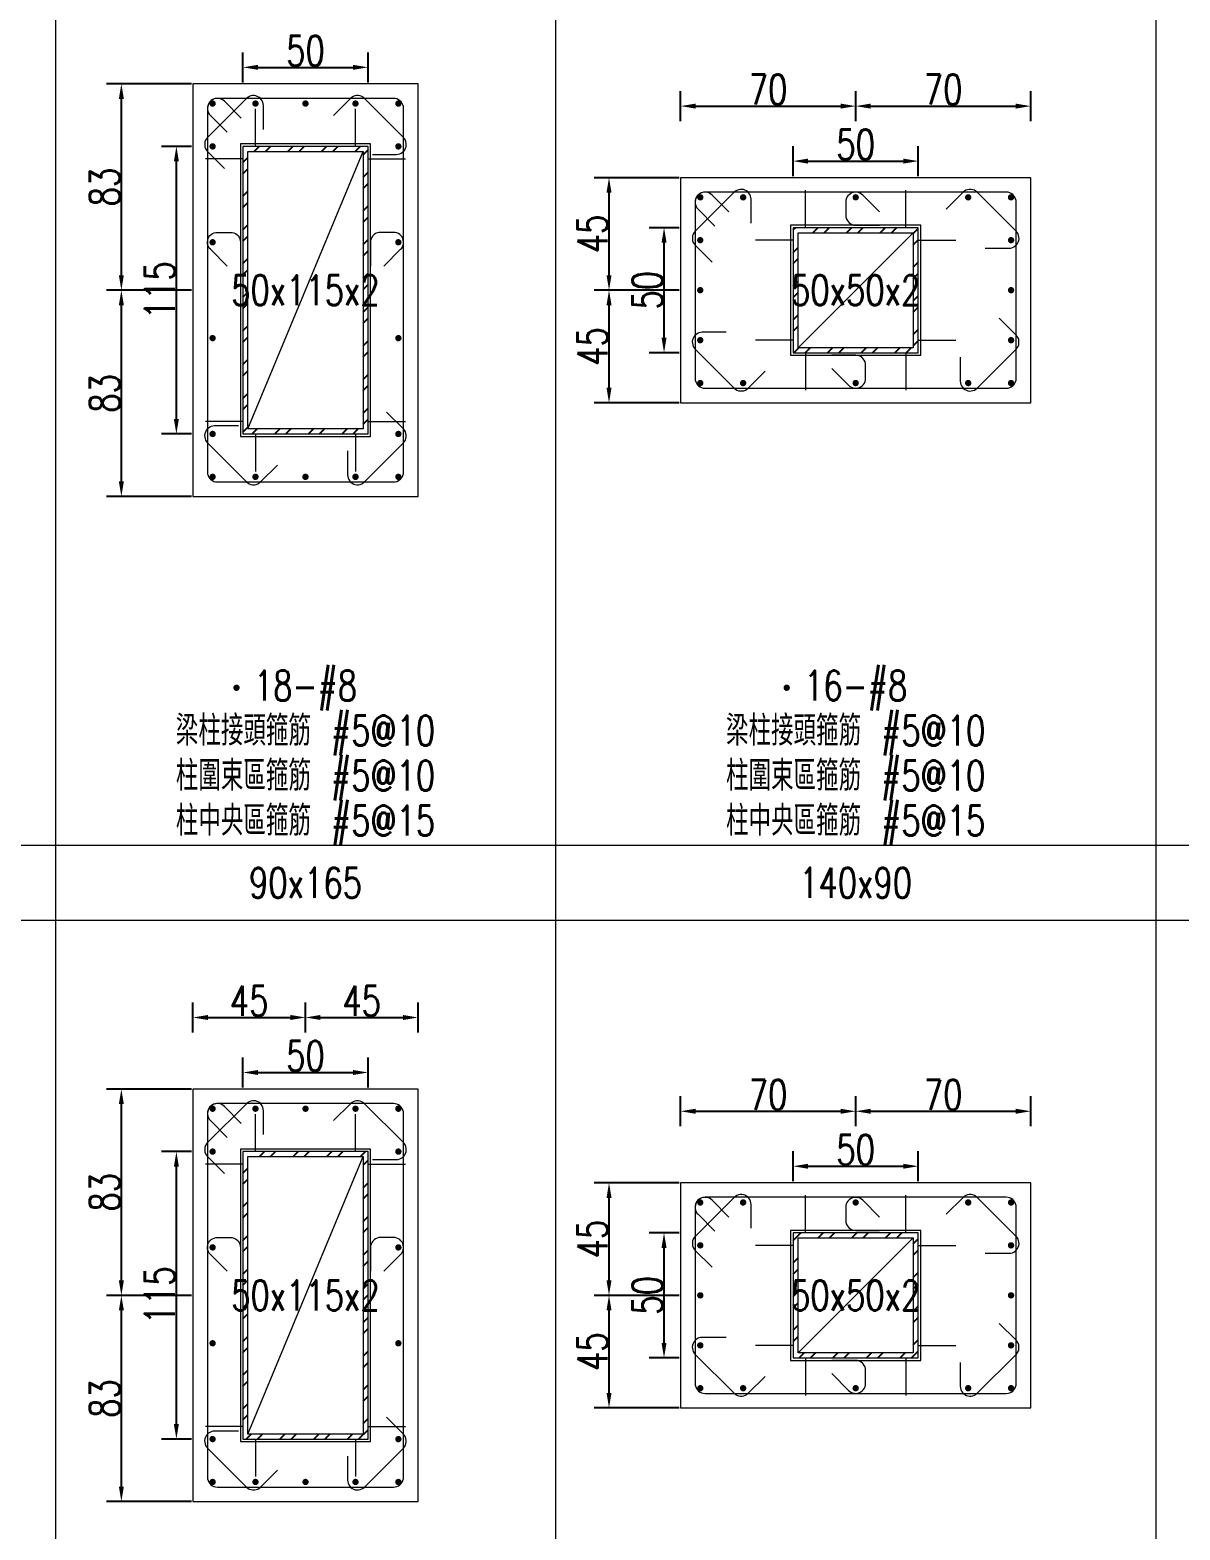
# Model space of a CAD drawing. Header units: millimetres. Extents: x 0 to 3905, y 0 to 8880.
# Drawn here: x 460 to 920, y 4982 to 5582 of the extents above; entities that cross this region are included whole.
import ezdxf
from ezdxf.enums import TextEntityAlignment as Align

# ---------------------------------------------------------------- set-up
doc = ezdxf.new("R2010")
doc.units = ezdxf.units.MM
doc.layers.get('DEFPOINTS').update_dxf_attribs({"color": 3})
for name, color, linetype in [('Hatch線', 6, 'Continuous'), ('主筋斷面', 2, 'Continuous'), ('文字-主筋根數', 7, 'Continuous'), ('文字-剪力筋 中央區', 7, 'Continuous'), ('文字-剪力筋-BC', 7, 'Continuous'), ('文字-剪力筋-圍束區', 7, 'Continuous'), ('文字-斷面尺寸', 7, 'Continuous'), ('文字-輔助字', 7, 'Continuous'), ('柱斷面線', 4, 'Continuous'), ('標註字', 4, 'Continuous'), ('箍筋線', 1, 'Continuous'), ('網格線', 7, 'Continuous'), ('鋼柱', 11, 'Continuous')]:
    doc.layers.add(name, color=color, linetype=linetype)
doc.styles.add('note', font='txt.shx', dxfattribs={"width": 0.75, "height": 12})
doc.styles.add('txt', font='txt.shx', dxfattribs={"height": 0.2, "bigfont": 'chineset.shx'})
doc.dimstyles.new('RCAD_DIM', dxfattribs={"dimtxt": 12, "dimasz": 6, "dimexe": 6, "dimexo": 0.625, "dimtad": 1, "dimdec": 0, "dimdsep": 46, "dimtxsty": 'note', "dimcen": 2.5, "dimclrd": 256, "dimclre": 256, "dimclrt": 256, "dimadec": 0, "dimazin": 0, "dimtfac": 1, "dimtmove": 0, "dimatfit": 3, "dimfxl": 0, "dimtolj": 1, "dimarcsym": 0})

# ---------------------------------------------------------------- blocks, each defined once
blk = doc.blocks.new('*D354')
at = {"layer": 'DEFPOINTS', "color": 0}
for p in [(595, 5165.125), (545, 5158.5), (595, 5158.5)]:
    blk.add_point(p, dxfattribs=at)
at = {"layer": '標註字', "lineweight": -2}
for p, q in [((545, 5159.125), (545, 5171.125)), ((595, 5159.125), (595, 5171.125)), ((551, 5165.125), (589, 5165.125))]:
    blk.add_line(p, q, dxfattribs=at)
at = {"layer": '標註字'}
for points in [[(551, 5166.125), (551, 5164.125), (545, 5165.125)], [(589, 5164.125), (589, 5166.125), (595, 5165.125)]]:
    blk.add_solid(points, dxfattribs=at)
at = {"layer": '標註字', "insert": (570, 5171.75), "char_height": 12, "attachment_point": 5, "style": 'note'}
blk.add_mtext('\\A1;50', dxfattribs=at)
blk = doc.blocks.new('*D355')
at = {"layer": 'DEFPOINTS', "color": 0}
for p in [(518.375, 5133.5), (525, 5133.5), (525, 5018.5)]:
    blk.add_point(p, dxfattribs=at)
at = {"layer": '標註字', "lineweight": -2}
for p, q in [((524.375, 5133.5), (512.375, 5133.5)), ((518.375, 5024.5), (518.375, 5127.5)), ((524.375, 5018.5), (512.375, 5018.5))]:
    blk.add_line(p, q, dxfattribs=at)
at = {"layer": '標註字'}
for points in [[(519.375, 5127.5), (517.375, 5127.5), (518.375, 5133.5)], [(517.375, 5024.5), (519.375, 5024.5), (518.375, 5018.5)]]:
    blk.add_solid(points, dxfattribs=at)
at = {"layer": '標註字', "insert": (511.75, 5076), "char_height": 12, "attachment_point": 5, "rotation": 90, "style": 'note'}
blk.add_mtext('\\A1;115', dxfattribs=at)
blk = doc.blocks.new('*D356')
at = {"layer": 'DEFPOINTS', "color": 0}
for p in [(570, 5187.125), (525, 5180.5), (570, 5180.5)]:
    blk.add_point(p, dxfattribs=at)
at = {"layer": '標註字', "lineweight": -2}
for p, q in [((525, 5181.125), (525, 5193.125)), ((570, 5181.125), (570, 5193.125)), ((531, 5187.125), (564, 5187.125))]:
    blk.add_line(p, q, dxfattribs=at)
at = {"layer": '標註字'}
for points in [[(531, 5188.125), (531, 5186.125), (525, 5187.125)], [(564, 5186.125), (564, 5188.125), (570, 5187.125)]]:
    blk.add_solid(points, dxfattribs=at)
at = {"layer": '標註字', "insert": (547.5, 5193.75), "char_height": 12, "attachment_point": 5, "style": 'note'}
blk.add_mtext('\\A1;45', dxfattribs=at)
blk = doc.blocks.new('*D357')
at = {"layer": 'DEFPOINTS', "color": 0}
for p in [(615, 5187.125), (570, 5180.5), (615, 5180.5)]:
    blk.add_point(p, dxfattribs=at)
at = {"layer": '標註字', "lineweight": -2}
for p, q in [((570, 5181.125), (570, 5193.125)), ((615, 5181.125), (615, 5193.125)), ((576, 5187.125), (609, 5187.125))]:
    blk.add_line(p, q, dxfattribs=at)
at = {"layer": '標註字'}
for points in [[(576, 5188.125), (576, 5186.125), (570, 5187.125)], [(609, 5186.125), (609, 5188.125), (615, 5187.125)]]:
    blk.add_solid(points, dxfattribs=at)
at = {"layer": '標註字', "insert": (592.5, 5193.75), "char_height": 12, "attachment_point": 5, "style": 'note'}
blk.add_mtext('\\A1;45', dxfattribs=at)
blk = doc.blocks.new('*D358')
at = {"layer": 'DEFPOINTS', "color": 0}
for p in [(496.375, 5076), (525, 5076), (525, 4993.5)]:
    blk.add_point(p, dxfattribs=at)
at = {"layer": '標註字', "lineweight": -2}
for p, q in [((524.375, 5076), (490.375, 5076)), ((496.375, 4999.5), (496.375, 5070)), ((524.375, 4993.5), (490.375, 4993.5))]:
    blk.add_line(p, q, dxfattribs=at)
at = {"layer": '標註字'}
for points in [[(497.375, 5070), (495.375, 5070), (496.375, 5076)], [(495.375, 4999.5), (497.375, 4999.5), (496.375, 4993.5)]]:
    blk.add_solid(points, dxfattribs=at)
at = {"layer": '標註字', "insert": (489.75, 5034.75), "char_height": 12, "attachment_point": 5, "rotation": 90, "style": 'note'}
blk.add_mtext('\\A1;83', dxfattribs=at)
blk = doc.blocks.new('*D359')
at = {"layer": 'DEFPOINTS', "color": 0}
for p in [(496.375, 5158.5), (525, 5158.5), (525, 5076)]:
    blk.add_point(p, dxfattribs=at)
at = {"layer": '標註字', "lineweight": -2}
for p, q in [((524.375, 5158.5), (490.375, 5158.5)), ((496.375, 5082), (496.375, 5152.5)), ((524.375, 5076), (490.375, 5076))]:
    blk.add_line(p, q, dxfattribs=at)
at = {"layer": '標註字'}
for points in [[(497.375, 5152.5), (495.375, 5152.5), (496.375, 5158.5)], [(495.375, 5082), (497.375, 5082), (496.375, 5076)]]:
    blk.add_solid(points, dxfattribs=at)
at = {"layer": '標註字', "insert": (489.75, 5117.25), "char_height": 12, "attachment_point": 5, "rotation": 90, "style": 'note'}
blk.add_mtext('\\A1;83', dxfattribs=at)
blk = doc.blocks.new('Circle_Filled')
at = {"const_width": 0.5}
blk.add_lwpolyline([(-0.25, 0, 1), (0.25, 0, 1)], format="xyb", close=True, dxfattribs=at)
blk = doc.blocks.new('*D360')
at = {"layer": 'DEFPOINTS', "color": 0}
for p in [(595, 5567.125), (545, 5560.5), (595, 5560.5)]:
    blk.add_point(p, dxfattribs=at)
at = {"layer": '標註字', "lineweight": -2}
for p, q in [((545, 5561.125), (545, 5573.125)), ((595, 5561.125), (595, 5573.125)), ((551, 5567.125), (589, 5567.125))]:
    blk.add_line(p, q, dxfattribs=at)
at = {"layer": '標註字'}
for points in [[(551, 5568.125), (551, 5566.125), (545, 5567.125)], [(589, 5566.125), (589, 5568.125), (595, 5567.125)]]:
    blk.add_solid(points, dxfattribs=at)
at = {"layer": '標註字', "insert": (570, 5573.75), "char_height": 12, "attachment_point": 5, "style": 'note'}
blk.add_mtext('\\A1;50', dxfattribs=at)
blk = doc.blocks.new('*D361')
at = {"layer": 'DEFPOINTS', "color": 0}
for p in [(518.375, 5535.5), (525, 5535.5), (525, 5420.5)]:
    blk.add_point(p, dxfattribs=at)
at = {"layer": '標註字', "lineweight": -2}
for p, q in [((524.375, 5535.5), (512.375, 5535.5)), ((518.375, 5426.5), (518.375, 5529.5)), ((524.375, 5420.5), (512.375, 5420.5))]:
    blk.add_line(p, q, dxfattribs=at)
at = {"layer": '標註字'}
for points in [[(519.375, 5529.5), (517.375, 5529.5), (518.375, 5535.5)], [(517.375, 5426.5), (519.375, 5426.5), (518.375, 5420.5)]]:
    blk.add_solid(points, dxfattribs=at)
at = {"layer": '標註字', "insert": (511.75, 5478), "char_height": 12, "attachment_point": 5, "rotation": 90, "style": 'note'}
blk.add_mtext('\\A1;115', dxfattribs=at)
blk = doc.blocks.new('*D364')
at = {"layer": 'DEFPOINTS', "color": 0}
for p in [(496.375, 5478), (525, 5478), (525, 5395.5)]:
    blk.add_point(p, dxfattribs=at)
at = {"layer": '標註字', "lineweight": -2}
for p, q in [((524.375, 5478), (490.375, 5478)), ((496.375, 5401.5), (496.375, 5472)), ((524.375, 5395.5), (490.375, 5395.5))]:
    blk.add_line(p, q, dxfattribs=at)
at = {"layer": '標註字'}
for points in [[(497.375, 5472), (495.375, 5472), (496.375, 5478)], [(495.375, 5401.5), (497.375, 5401.5), (496.375, 5395.5)]]:
    blk.add_solid(points, dxfattribs=at)
at = {"layer": '標註字', "insert": (489.75, 5436.75), "char_height": 12, "attachment_point": 5, "rotation": 90, "style": 'note'}
blk.add_mtext('\\A1;83', dxfattribs=at)
blk = doc.blocks.new('*D365')
at = {"layer": 'DEFPOINTS', "color": 0}
for p in [(496.375, 5560.5), (525, 5560.5), (525, 5478)]:
    blk.add_point(p, dxfattribs=at)
at = {"layer": '標註字', "lineweight": -2}
for p, q in [((524.375, 5560.5), (490.375, 5560.5)), ((496.375, 5484), (496.375, 5554.5)), ((524.375, 5478), (490.375, 5478))]:
    blk.add_line(p, q, dxfattribs=at)
at = {"layer": '標註字'}
for points in [[(497.375, 5554.5), (495.375, 5554.5), (496.375, 5560.5)], [(495.375, 5484), (497.375, 5484), (496.375, 5478)]]:
    blk.add_solid(points, dxfattribs=at)
at = {"layer": '標註字', "insert": (489.75, 5519.25), "char_height": 12, "attachment_point": 5, "rotation": 90, "style": 'note'}
blk.add_mtext('\\A1;83', dxfattribs=at)
blk = doc.blocks.new('*D486')
at = {"layer": 'DEFPOINTS', "color": 0}
for p in [(815, 5127.625), (765, 5121), (815, 5121)]:
    blk.add_point(p, dxfattribs=at)
at = {"layer": '標註字', "lineweight": -2}
for p, q in [((765, 5121.625), (765, 5133.625)), ((815, 5121.625), (815, 5133.625)), ((771, 5127.625), (809, 5127.625))]:
    blk.add_line(p, q, dxfattribs=at)
at = {"layer": '標註字'}
for points in [[(771, 5128.625), (771, 5126.625), (765, 5127.625)], [(809, 5126.625), (809, 5128.625), (815, 5127.625)]]:
    blk.add_solid(points, dxfattribs=at)
at = {"layer": '標註字', "insert": (790, 5134.25), "char_height": 12, "attachment_point": 5, "style": 'note'}
blk.add_mtext('\\A1;50', dxfattribs=at)
blk = doc.blocks.new('*D487')
at = {"layer": 'DEFPOINTS', "color": 0}
for p in [(713.375, 5101), (720, 5101), (720, 5051)]:
    blk.add_point(p, dxfattribs=at)
at = {"layer": '標註字', "lineweight": -2}
for p, q in [((719.375, 5101), (707.375, 5101)), ((713.375, 5057), (713.375, 5095)), ((719.375, 5051), (707.375, 5051))]:
    blk.add_line(p, q, dxfattribs=at)
at = {"layer": '標註字'}
for points in [[(714.375, 5095), (712.375, 5095), (713.375, 5101)], [(712.375, 5057), (714.375, 5057), (713.375, 5051)]]:
    blk.add_solid(points, dxfattribs=at)
at = {"layer": '標註字', "insert": (706.75, 5076), "char_height": 12, "attachment_point": 5, "rotation": 90, "style": 'note'}
blk.add_mtext('\\A1;50', dxfattribs=at)
blk = doc.blocks.new('*D488')
at = {"layer": 'DEFPOINTS', "color": 0}
for p in [(790, 5149.625), (720, 5143), (790, 5143)]:
    blk.add_point(p, dxfattribs=at)
at = {"layer": '標註字', "lineweight": -2}
for p, q in [((720, 5143.625), (720, 5155.625)), ((790, 5143.625), (790, 5155.625)), ((726, 5149.625), (784, 5149.625))]:
    blk.add_line(p, q, dxfattribs=at)
at = {"layer": '標註字'}
for points in [[(726, 5150.625), (726, 5148.625), (720, 5149.625)], [(784, 5148.625), (784, 5150.625), (790, 5149.625)]]:
    blk.add_solid(points, dxfattribs=at)
at = {"layer": '標註字', "insert": (755, 5156.25), "char_height": 12, "attachment_point": 5, "style": 'note'}
blk.add_mtext('\\A1;70', dxfattribs=at)
blk = doc.blocks.new('*D489')
at = {"layer": 'DEFPOINTS', "color": 0}
for p in [(860, 5149.625), (790, 5143), (860, 5143)]:
    blk.add_point(p, dxfattribs=at)
at = {"layer": '標註字', "lineweight": -2}
for p, q in [((790, 5143.625), (790, 5155.625)), ((860, 5143.625), (860, 5155.625)), ((796, 5149.625), (854, 5149.625))]:
    blk.add_line(p, q, dxfattribs=at)
at = {"layer": '標註字'}
for points in [[(796, 5150.625), (796, 5148.625), (790, 5149.625)], [(854, 5148.625), (854, 5150.625), (860, 5149.625)]]:
    blk.add_solid(points, dxfattribs=at)
at = {"layer": '標註字', "insert": (825, 5156.25), "char_height": 12, "attachment_point": 5, "style": 'note'}
blk.add_mtext('\\A1;70', dxfattribs=at)
blk = doc.blocks.new('*D490')
at = {"layer": 'DEFPOINTS', "color": 0}
for p in [(691.375, 5076), (720, 5076), (720, 5031)]:
    blk.add_point(p, dxfattribs=at)
at = {"layer": '標註字', "lineweight": -2}
for p, q in [((719.375, 5076), (685.375, 5076)), ((691.375, 5037), (691.375, 5070)), ((719.375, 5031), (685.375, 5031))]:
    blk.add_line(p, q, dxfattribs=at)
at = {"layer": '標註字'}
for points in [[(692.375, 5070), (690.375, 5070), (691.375, 5076)], [(690.375, 5037), (692.375, 5037), (691.375, 5031)]]:
    blk.add_solid(points, dxfattribs=at)
at = {"layer": '標註字', "insert": (684.75, 5053.5), "char_height": 12, "attachment_point": 5, "rotation": 90, "style": 'note'}
blk.add_mtext('\\A1;45', dxfattribs=at)
blk = doc.blocks.new('*D491')
at = {"layer": 'DEFPOINTS', "color": 0}
for p in [(691.375, 5121), (720, 5121), (720, 5076)]:
    blk.add_point(p, dxfattribs=at)
at = {"layer": '標註字', "lineweight": -2}
for p, q in [((719.375, 5121), (685.375, 5121)), ((691.375, 5082), (691.375, 5115)), ((719.375, 5076), (685.375, 5076))]:
    blk.add_line(p, q, dxfattribs=at)
at = {"layer": '標註字'}
for points in [[(692.375, 5115), (690.375, 5115), (691.375, 5121)], [(690.375, 5082), (692.375, 5082), (691.375, 5076)]]:
    blk.add_solid(points, dxfattribs=at)
at = {"layer": '標註字', "insert": (684.75, 5098.5), "char_height": 12, "attachment_point": 5, "rotation": 90, "style": 'note'}
blk.add_mtext('\\A1;45', dxfattribs=at)
blk = doc.blocks.new('*D492')
at = {"layer": 'DEFPOINTS', "color": 0}
for p in [(815, 5529.625), (765, 5523), (815, 5523)]:
    blk.add_point(p, dxfattribs=at)
at = {"layer": '標註字', "lineweight": -2}
for p, q in [((765, 5523.625), (765, 5535.625)), ((815, 5523.625), (815, 5535.625)), ((771, 5529.625), (809, 5529.625))]:
    blk.add_line(p, q, dxfattribs=at)
at = {"layer": '標註字'}
for points in [[(771, 5530.625), (771, 5528.625), (765, 5529.625)], [(809, 5528.625), (809, 5530.625), (815, 5529.625)]]:
    blk.add_solid(points, dxfattribs=at)
at = {"layer": '標註字', "insert": (790, 5536.25), "char_height": 12, "attachment_point": 5, "style": 'note'}
blk.add_mtext('\\A1;50', dxfattribs=at)
blk = doc.blocks.new('*D493')
at = {"layer": 'DEFPOINTS', "color": 0}
for p in [(713.375, 5503), (720, 5503), (720, 5453)]:
    blk.add_point(p, dxfattribs=at)
at = {"layer": '標註字', "lineweight": -2}
for p, q in [((719.375, 5503), (707.375, 5503)), ((713.375, 5459), (713.375, 5497)), ((719.375, 5453), (707.375, 5453))]:
    blk.add_line(p, q, dxfattribs=at)
at = {"layer": '標註字'}
for points in [[(714.375, 5497), (712.375, 5497), (713.375, 5503)], [(712.375, 5459), (714.375, 5459), (713.375, 5453)]]:
    blk.add_solid(points, dxfattribs=at)
at = {"layer": '標註字', "insert": (706.75, 5478), "char_height": 12, "attachment_point": 5, "rotation": 90, "style": 'note'}
blk.add_mtext('\\A1;50', dxfattribs=at)
blk = doc.blocks.new('*D494')
at = {"layer": 'DEFPOINTS', "color": 0}
for p in [(790, 5551.625), (720, 5545), (790, 5545)]:
    blk.add_point(p, dxfattribs=at)
at = {"layer": '標註字', "lineweight": -2}
for p, q in [((720, 5545.625), (720, 5557.625)), ((790, 5545.625), (790, 5557.625)), ((726, 5551.625), (784, 5551.625))]:
    blk.add_line(p, q, dxfattribs=at)
at = {"layer": '標註字'}
for points in [[(726, 5552.625), (726, 5550.625), (720, 5551.625)], [(784, 5550.625), (784, 5552.625), (790, 5551.625)]]:
    blk.add_solid(points, dxfattribs=at)
at = {"layer": '標註字', "insert": (755, 5558.25), "char_height": 12, "attachment_point": 5, "style": 'note'}
blk.add_mtext('\\A1;70', dxfattribs=at)
blk = doc.blocks.new('*D495')
at = {"layer": 'DEFPOINTS', "color": 0}
for p in [(860, 5551.625), (790, 5545), (860, 5545)]:
    blk.add_point(p, dxfattribs=at)
at = {"layer": '標註字', "lineweight": -2}
for p, q in [((790, 5545.625), (790, 5557.625)), ((860, 5545.625), (860, 5557.625)), ((796, 5551.625), (854, 5551.625))]:
    blk.add_line(p, q, dxfattribs=at)
at = {"layer": '標註字'}
for points in [[(796, 5552.625), (796, 5550.625), (790, 5551.625)], [(854, 5550.625), (854, 5552.625), (860, 5551.625)]]:
    blk.add_solid(points, dxfattribs=at)
at = {"layer": '標註字', "insert": (825, 5558.25), "char_height": 12, "attachment_point": 5, "style": 'note'}
blk.add_mtext('\\A1;70', dxfattribs=at)
blk = doc.blocks.new('*D496')
at = {"layer": 'DEFPOINTS', "color": 0}
for p in [(691.375, 5478), (720, 5478), (720, 5433)]:
    blk.add_point(p, dxfattribs=at)
at = {"layer": '標註字', "lineweight": -2}
for p, q in [((719.375, 5478), (685.375, 5478)), ((691.375, 5439), (691.375, 5472)), ((719.375, 5433), (685.375, 5433))]:
    blk.add_line(p, q, dxfattribs=at)
at = {"layer": '標註字'}
for points in [[(692.375, 5472), (690.375, 5472), (691.375, 5478)], [(690.375, 5439), (692.375, 5439), (691.375, 5433)]]:
    blk.add_solid(points, dxfattribs=at)
at = {"layer": '標註字', "insert": (684.75, 5455.5), "char_height": 12, "attachment_point": 5, "rotation": 90, "style": 'note'}
blk.add_mtext('\\A1;45', dxfattribs=at)
blk = doc.blocks.new('*D497')
at = {"layer": 'DEFPOINTS', "color": 0}
for p in [(691.375, 5523), (720, 5523), (720, 5478)]:
    blk.add_point(p, dxfattribs=at)
at = {"layer": '標註字', "lineweight": -2}
for p, q in [((719.375, 5523), (685.375, 5523)), ((691.375, 5484), (691.375, 5517)), ((719.375, 5478), (685.375, 5478))]:
    blk.add_line(p, q, dxfattribs=at)
at = {"layer": '標註字'}
for points in [[(692.375, 5517), (690.375, 5517), (691.375, 5523)], [(690.375, 5484), (692.375, 5484), (691.375, 5478)]]:
    blk.add_solid(points, dxfattribs=at)
at = {"layer": '標註字', "insert": (684.75, 5500.5), "char_height": 12, "attachment_point": 5, "rotation": 90, "style": 'note'}
blk.add_mtext('\\A1;45', dxfattribs=at)

msp = doc.modelspace()

# ---------------------------------------------------------------- hatches: boundary and pattern name
at = {"layer": 'Hatch線'}
h = msp.add_hatch(dxfattribs=at)
h.set_pattern_fill('ANSI32', color=256, style=0)
h.paths.add_polyline_path([(545, 5420.5), (595, 5420.5), (595, 5535.5), (545, 5535.5)], flags=17)
h.paths.add_polyline_path([(547, 5422.5), (547, 5533.5), (593, 5533.5), (593, 5422.5)])
h = msp.add_hatch(dxfattribs=at)
h.set_pattern_fill('ANSI32', color=256, style=0)
h.paths.add_polyline_path([(765, 5453), (815, 5453), (815, 5503), (765, 5503)], flags=17)
h.paths.add_polyline_path([(767, 5455), (767, 5501), (813, 5501), (813, 5455)])
h = msp.add_hatch(dxfattribs=at)
h.set_pattern_fill('ANSI32', color=256, style=0)
h.paths.add_polyline_path([(545, 5018.5), (595, 5018.5), (595, 5133.5), (545, 5133.5)], flags=17)
h.paths.add_polyline_path([(547, 5020.5), (547, 5131.5), (593, 5131.5), (593, 5020.5)])
h = msp.add_hatch(dxfattribs=at)
h.set_pattern_fill('ANSI32', color=256, style=0)
h.paths.add_polyline_path([(765, 5051), (815, 5051), (815, 5101), (765, 5101)], flags=17)
h.paths.add_polyline_path([(767, 5053), (767, 5099), (813, 5099), (813, 5053)])

# ---------------------------------------------------------------- linework, layer by layer
at = {"layer": 'DEFPOINTS', "lineweight": 5}
for points in [[(550, 5535.5), (550, 5550.5)], [(590, 5535.5), (590, 5550.5)], [(545, 5419.5), (596, 5419.5), (596, 5536.5), (544, 5536.5), (544, 5419.5), (545, 5419.5)], [(547, 5422.5), (593, 5533.5)], [(545, 5530.5), (530, 5530.5)], [(595, 5530.5), (610, 5530.5)], [(770, 5503), (770, 5518)], [(810, 5503), (810, 5518)], [(765, 5452), (816, 5452), (816, 5504), (764, 5504), (764, 5452), (765, 5452)], [(765, 5498), (750, 5498)], [(767, 5455), (813, 5501)], [(815, 5498), (830, 5498)], [(765, 5458), (750, 5458)], [(815, 5458), (830, 5458)], [(770, 5453), (770, 5438)], [(810, 5453), (810, 5438)], [(545, 5425.5), (530, 5425.5)], [(595, 5425.5), (610, 5425.5)], [(550, 5420.5), (550, 5405.5)], [(590, 5420.5), (590, 5405.5)], [(550, 5133.5), (550, 5148.5)], [(590, 5133.5), (590, 5148.5)], [(545, 5017.5), (596, 5017.5), (596, 5134.5), (544, 5134.5), (544, 5017.5), (545, 5017.5)], [(547, 5020.5), (593, 5131.5)], [(545, 5128.5), (530, 5128.5)], [(595, 5128.5), (610, 5128.5)], [(770, 5101), (770, 5116)], [(810, 5101), (810, 5116)], [(765, 5050), (816, 5050), (816, 5102), (764, 5102), (764, 5050), (765, 5050)], [(765, 5096), (750, 5096)], [(767, 5053), (813, 5099)], [(815, 5096), (830, 5096)], [(765, 5056), (750, 5056)], [(815, 5056), (830, 5056)], [(770, 5051), (770, 5036)], [(810, 5051), (810, 5036)], [(545, 5023.5), (530, 5023.5)], [(595, 5023.5), (610, 5023.5)], [(550, 5018.5), (550, 5003.5)], [(590, 5018.5), (590, 5003.5)]]:
    msp.add_lwpolyline(points, dxfattribs=at)
at = {"layer": '柱斷面線', "lineweight": 5}
for points in [[(525, 5395.5), (615, 5395.5), (615, 5560.5), (525, 5560.5), (525, 5395.5)], [(720, 5433), (860, 5433), (860, 5523), (720, 5523), (720, 5433)], [(525, 4993.5), (615, 4993.5), (615, 5158.5), (525, 5158.5), (525, 4993.5)], [(720, 5031), (860, 5031), (860, 5121), (720, 5121), (720, 5031)]]:
    msp.add_lwpolyline(points, dxfattribs=at)
at = {"layer": '箍筋線', "lineweight": 5}
for points in [[(553.19, 5542.31), (553.19, 5551.85), (553.13, 5552.52), (552.96, 5553.16), (552.69, 5553.77), (552.32, 5554.33), (551.86, 5554.82), (551.33, 5555.22), (550.73, 5555.52), (550.1, 5555.73), (549.43, 5555.82), (548.77, 5555.8), (548.11, 5555.67), (547.49, 5555.43), (546.91, 5555.09), (546.4, 5554.66), (530.84, 5539.1), (530.39, 5538.57), (530.05, 5537.97), (529.81, 5537.32), (529.69, 5536.63), (529.69, 5535.94), (529.81, 5535.26), (530.05, 5534.61), (530.39, 5534.01), (530.84, 5533.48), (537.58, 5526.73)], [(596.81, 5532.31), (606.35, 5532.31), (607.02, 5532.37), (607.66, 5532.54), (608.27, 5532.81), (608.83, 5533.18), (609.32, 5533.64), (609.72, 5534.17), (610.02, 5534.77), (610.23, 5535.4), (610.32, 5536.07), (610.3, 5536.73), (610.17, 5537.39), (609.93, 5538.01), (609.59, 5538.59), (609.16, 5539.1), (593.6, 5554.66), (593.07, 5555.11), (592.47, 5555.45), (591.82, 5555.69), (591.13, 5555.81), (590.44, 5555.81), (589.76, 5555.69), (589.11, 5555.45), (588.51, 5555.11), (587.98, 5554.66), (581.23, 5547.92)], [(544.33, 5546.79), (537.58, 5553.54), (537.07, 5553.97), (536.49, 5554.31), (535.87, 5554.55), (535.22, 5554.68), (534.55, 5554.7), (533.89, 5554.61), (533.25, 5554.4), (532.66, 5554.1), (532.12, 5553.69), (531.66, 5553.21), (531.29, 5552.65), (531.02, 5552.04), (530.85, 5551.4), (530.79, 5550.73), (530.79, 5405.27), (530.86, 5404.58), (531.03, 5403.91), (531.33, 5403.28), (531.72, 5402.71), (532.21, 5402.22), (532.78, 5401.83), (533.41, 5401.53), (534.08, 5401.36), (534.77, 5401.29), (605.23, 5401.29), (605.92, 5401.36), (606.59, 5401.53), (607.22, 5401.83), (607.79, 5402.22), (608.28, 5402.71), (608.67, 5403.28), (608.97, 5403.91), (609.14, 5404.58), (609.21, 5405.27), (609.21, 5550.73), (609.14, 5551.42), (608.97, 5552.09), (608.67, 5552.72), (608.28, 5553.29), (607.79, 5553.78), (607.22, 5554.17), (606.59, 5554.47), (605.92, 5554.64), (605.23, 5554.71), (534.77, 5554.71), (534.1, 5554.65), (533.46, 5554.48), (532.85, 5554.21), (532.29, 5553.84), (531.81, 5553.38), (531.4, 5552.84), (531.1, 5552.25), (530.89, 5551.61), (530.8, 5550.95), (530.82, 5550.28), (530.95, 5549.63), (531.19, 5549.01), (531.53, 5548.43), (531.96, 5547.92), (538.71, 5541.17)], [(748.19, 5504.81), (748.19, 5514.35), (748.13, 5515.02), (747.96, 5515.66), (747.69, 5516.27), (747.32, 5516.83), (746.86, 5517.32), (746.33, 5517.72), (745.73, 5518.02), (745.1, 5518.23), (744.43, 5518.32), (743.77, 5518.3), (743.11, 5518.17), (742.49, 5517.93), (741.91, 5517.59), (741.4, 5517.16), (725.84, 5501.6), (725.39, 5501.07), (725.05, 5500.47), (724.81, 5499.82), (724.69, 5499.13), (724.69, 5498.44), (724.81, 5497.76), (725.05, 5497.11), (725.39, 5496.51), (725.84, 5495.98), (732.58, 5489.23)], [(739.33, 5509.29), (732.58, 5516.04), (732.07, 5516.47), (731.49, 5516.81), (730.87, 5517.05), (730.22, 5517.18), (729.55, 5517.2), (728.89, 5517.11), (728.25, 5516.9), (727.66, 5516.6), (727.12, 5516.19), (726.66, 5515.71), (726.29, 5515.15), (726.02, 5514.54), (725.85, 5513.9), (725.79, 5513.23), (725.79, 5442.77), (725.86, 5442.08), (726.03, 5441.41), (726.33, 5440.78), (726.72, 5440.21), (727.21, 5439.72), (727.78, 5439.33), (728.41, 5439.03), (729.08, 5438.86), (729.77, 5438.79), (850.23, 5438.79), (850.92, 5438.86), (851.59, 5439.03), (852.22, 5439.33), (852.79, 5439.72), (853.28, 5440.21), (853.67, 5440.78), (853.97, 5441.41), (854.14, 5442.08), (854.21, 5442.77), (854.21, 5513.23), (854.14, 5513.92), (853.97, 5514.59), (853.67, 5515.22), (853.28, 5515.79), (852.79, 5516.28), (852.22, 5516.67), (851.59, 5516.97), (850.92, 5517.14), (850.23, 5517.21), (729.77, 5517.21), (729.1, 5517.15), (728.46, 5516.98), (727.85, 5516.71), (727.29, 5516.34), (726.81, 5515.88), (726.4, 5515.34), (726.1, 5514.75), (725.89, 5514.11), (725.8, 5513.45), (725.82, 5512.78), (725.95, 5512.13), (726.19, 5511.51), (726.53, 5510.93), (726.96, 5510.42), (733.71, 5503.67)], [(799.56, 5509.29), (792.81, 5516.04), (792.3, 5516.47), (791.72, 5516.81), (791.1, 5517.05), (790.45, 5517.18), (789.78, 5517.2), (789.12, 5517.11), (788.48, 5516.9), (787.89, 5516.6), (787.35, 5516.19), (786.89, 5515.71), (786.52, 5515.15), (786.25, 5514.54), (786.08, 5513.9), (786.03, 5513.23), (786.03, 5507.98), (786.09, 5507.28), (786.26, 5506.62), (786.56, 5505.99), (786.95, 5505.42), (787.44, 5504.93), (788.01, 5504.53), (788.64, 5504.24), (789.31, 5504.06), (790, 5504), (799.54, 5504)], [(841.81, 5494.81), (851.35, 5494.81), (852.02, 5494.87), (852.66, 5495.04), (853.27, 5495.31), (853.83, 5495.68), (854.32, 5496.14), (854.72, 5496.67), (855.02, 5497.27), (855.23, 5497.9), (855.32, 5498.57), (855.3, 5499.23), (855.17, 5499.89), (854.93, 5500.51), (854.59, 5501.09), (854.16, 5501.6), (838.6, 5517.16), (838.07, 5517.61), (837.47, 5517.95), (836.82, 5518.19), (836.13, 5518.31), (835.44, 5518.31), (834.76, 5518.19), (834.11, 5517.95), (833.51, 5517.61), (832.98, 5517.16), (826.23, 5510.42)], [(538.71, 5487.61), (531.96, 5494.36), (531.53, 5494.87), (531.19, 5495.44), (530.95, 5496.07), (530.82, 5496.72), (530.8, 5497.39), (530.89, 5498.05), (531.1, 5498.69), (531.4, 5499.28), (531.81, 5499.82), (532.29, 5500.27), (532.85, 5500.65), (533.46, 5500.92), (534.1, 5501.09), (534.77, 5501.14), (540.02, 5501.14), (540.72, 5501.08), (541.38, 5500.9), (542.01, 5500.61), (542.58, 5500.21), (543.07, 5499.72), (543.47, 5499.15), (543.76, 5498.53), (543.94, 5497.86), (544, 5497.17), (544, 5487.63)], [(601.29, 5487.61), (608.04, 5494.36), (608.47, 5494.87), (608.81, 5495.44), (609.05, 5496.07), (609.18, 5496.72), (609.2, 5497.39), (609.11, 5498.05), (608.9, 5498.69), (608.6, 5499.28), (608.19, 5499.82), (607.71, 5500.27), (607.15, 5500.65), (606.54, 5500.92), (605.9, 5501.09), (605.23, 5501.14), (599.98, 5501.14), (599.28, 5501.08), (598.62, 5500.9), (597.99, 5500.61), (597.42, 5500.21), (596.93, 5499.72), (596.53, 5499.15), (596.24, 5498.53), (596.06, 5497.86), (596, 5497.17), (596, 5487.63)], [(831.81, 5451.19), (831.81, 5441.65), (831.87, 5440.98), (832.04, 5440.34), (832.31, 5439.73), (832.68, 5439.17), (833.14, 5438.68), (833.67, 5438.28), (834.27, 5437.98), (834.9, 5437.77), (835.57, 5437.68), (836.23, 5437.7), (836.89, 5437.83), (837.51, 5438.07), (838.09, 5438.41), (838.6, 5438.84), (854.16, 5454.4), (854.61, 5454.93), (854.95, 5455.53), (855.19, 5456.18), (855.31, 5456.87), (855.31, 5457.56), (855.19, 5458.24), (854.95, 5458.89), (854.61, 5459.49), (854.16, 5460.02), (847.42, 5466.77)], [(738.19, 5461.19), (728.65, 5461.19), (727.98, 5461.13), (727.34, 5460.96), (726.73, 5460.69), (726.17, 5460.32), (725.68, 5459.86), (725.28, 5459.33), (724.98, 5458.73), (724.77, 5458.1), (724.68, 5457.43), (724.7, 5456.77), (724.83, 5456.11), (725.07, 5455.49), (725.41, 5454.91), (725.84, 5454.4), (741.4, 5438.84), (741.93, 5438.39), (742.53, 5438.05), (743.18, 5437.81), (743.87, 5437.69), (744.56, 5437.69), (745.24, 5437.81), (745.89, 5438.05), (746.49, 5438.39), (747.02, 5438.84), (753.77, 5445.58)], [(780.44, 5446.71), (787.19, 5439.96), (787.7, 5439.53), (788.28, 5439.19), (788.9, 5438.95), (789.55, 5438.82), (790.22, 5438.8), (790.88, 5438.89), (791.52, 5439.1), (792.11, 5439.4), (792.65, 5439.81), (793.11, 5440.29), (793.48, 5440.85), (793.75, 5441.46), (793.92, 5442.1), (793.97, 5442.77), (793.97, 5448.02), (793.91, 5448.72), (793.74, 5449.38), (793.44, 5450.01), (793.05, 5450.58), (792.56, 5451.07), (791.99, 5451.47), (791.36, 5451.76), (790.69, 5451.94), (790, 5452), (780.46, 5452)], [(586.81, 5413.69), (586.81, 5404.15), (586.87, 5403.48), (587.04, 5402.84), (587.31, 5402.23), (587.68, 5401.67), (588.14, 5401.18), (588.67, 5400.78), (589.27, 5400.48), (589.9, 5400.27), (590.57, 5400.18), (591.23, 5400.2), (591.89, 5400.33), (592.51, 5400.57), (593.09, 5400.91), (593.6, 5401.34), (609.16, 5416.9), (609.61, 5417.43), (609.95, 5418.03), (610.19, 5418.68), (610.31, 5419.37), (610.31, 5420.06), (610.19, 5420.74), (609.95, 5421.39), (609.61, 5421.99), (609.16, 5422.52), (602.42, 5429.27)], [(543.19, 5423.69), (533.65, 5423.69), (532.98, 5423.63), (532.34, 5423.46), (531.73, 5423.19), (531.17, 5422.82), (530.68, 5422.36), (530.28, 5421.83), (529.98, 5421.23), (529.77, 5420.6), (529.68, 5419.93), (529.7, 5419.27), (529.83, 5418.61), (530.07, 5417.99), (530.41, 5417.41), (530.84, 5416.9), (546.4, 5401.34), (546.93, 5400.89), (547.53, 5400.55), (548.18, 5400.31), (548.87, 5400.19), (549.56, 5400.19), (550.24, 5400.31), (550.89, 5400.55), (551.49, 5400.89), (552.02, 5401.34), (558.77, 5408.08)], [(553.19, 5140.31), (553.19, 5149.85), (553.13, 5150.52), (552.96, 5151.16), (552.69, 5151.77), (552.32, 5152.33), (551.86, 5152.82), (551.33, 5153.22), (550.73, 5153.52), (550.1, 5153.73), (549.43, 5153.82), (548.77, 5153.8), (548.11, 5153.67), (547.49, 5153.43), (546.91, 5153.09), (546.4, 5152.66), (530.84, 5137.1), (530.39, 5136.57), (530.05, 5135.97), (529.81, 5135.32), (529.69, 5134.63), (529.69, 5133.94), (529.81, 5133.26), (530.05, 5132.61), (530.39, 5132.01), (530.84, 5131.48), (537.58, 5124.73)], [(596.81, 5130.31), (606.35, 5130.31), (607.02, 5130.37), (607.66, 5130.54), (608.27, 5130.81), (608.83, 5131.18), (609.32, 5131.64), (609.72, 5132.17), (610.02, 5132.77), (610.23, 5133.4), (610.32, 5134.07), (610.3, 5134.73), (610.17, 5135.39), (609.93, 5136.01), (609.59, 5136.59), (609.16, 5137.1), (593.6, 5152.66), (593.07, 5153.11), (592.47, 5153.45), (591.82, 5153.69), (591.13, 5153.81), (590.44, 5153.81), (589.76, 5153.69), (589.11, 5153.45), (588.51, 5153.11), (587.98, 5152.66), (581.23, 5145.92)], [(544.33, 5144.79), (537.58, 5151.54), (537.07, 5151.97), (536.49, 5152.31), (535.87, 5152.55), (535.22, 5152.68), (534.55, 5152.7), (533.89, 5152.61), (533.25, 5152.4), (532.66, 5152.1), (532.12, 5151.69), (531.66, 5151.21), (531.29, 5150.65), (531.02, 5150.04), (530.85, 5149.4), (530.79, 5148.73), (530.79, 5003.27), (530.86, 5002.58), (531.03, 5001.91), (531.33, 5001.28), (531.72, 5000.71), (532.21, 5000.22), (532.78, 4999.83), (533.41, 4999.53), (534.08, 4999.36), (534.77, 4999.29), (605.23, 4999.29), (605.92, 4999.36), (606.59, 4999.53), (607.22, 4999.83), (607.79, 5000.22), (608.28, 5000.71), (608.67, 5001.28), (608.97, 5001.91), (609.14, 5002.58), (609.21, 5003.27), (609.21, 5148.73), (609.14, 5149.42), (608.97, 5150.09), (608.67, 5150.72), (608.28, 5151.29), (607.79, 5151.78), (607.22, 5152.17), (606.59, 5152.47), (605.92, 5152.64), (605.23, 5152.71), (534.77, 5152.71), (534.1, 5152.65), (533.46, 5152.48), (532.85, 5152.21), (532.29, 5151.84), (531.81, 5151.38), (531.4, 5150.84), (531.1, 5150.25), (530.89, 5149.61), (530.8, 5148.95), (530.82, 5148.28), (530.95, 5147.63), (531.19, 5147.01), (531.53, 5146.43), (531.96, 5145.92), (538.71, 5139.17)], [(748.19, 5102.81), (748.19, 5112.35), (748.13, 5113.02), (747.96, 5113.66), (747.69, 5114.27), (747.32, 5114.83), (746.86, 5115.32), (746.33, 5115.72), (745.73, 5116.02), (745.1, 5116.23), (744.43, 5116.32), (743.77, 5116.3), (743.11, 5116.17), (742.49, 5115.93), (741.91, 5115.59), (741.4, 5115.16), (725.84, 5099.6), (725.39, 5099.07), (725.05, 5098.47), (724.81, 5097.82), (724.69, 5097.13), (724.69, 5096.44), (724.81, 5095.76), (725.05, 5095.11), (725.39, 5094.51), (725.84, 5093.98), (732.58, 5087.23)], [(739.33, 5107.29), (732.58, 5114.04), (732.07, 5114.47), (731.49, 5114.81), (730.87, 5115.05), (730.22, 5115.18), (729.55, 5115.2), (728.89, 5115.11), (728.25, 5114.9), (727.66, 5114.6), (727.12, 5114.19), (726.66, 5113.71), (726.29, 5113.15), (726.02, 5112.54), (725.85, 5111.9), (725.79, 5111.23), (725.79, 5040.77), (725.86, 5040.08), (726.03, 5039.41), (726.33, 5038.78), (726.72, 5038.21), (727.21, 5037.72), (727.78, 5037.33), (728.41, 5037.03), (729.08, 5036.86), (729.77, 5036.79), (850.23, 5036.79), (850.92, 5036.86), (851.59, 5037.03), (852.22, 5037.33), (852.79, 5037.72), (853.28, 5038.21), (853.67, 5038.78), (853.97, 5039.41), (854.14, 5040.08), (854.21, 5040.77), (854.21, 5111.23), (854.14, 5111.92), (853.97, 5112.59), (853.67, 5113.22), (853.28, 5113.79), (852.79, 5114.28), (852.22, 5114.67), (851.59, 5114.97), (850.92, 5115.14), (850.23, 5115.21), (729.77, 5115.21), (729.1, 5115.15), (728.46, 5114.98), (727.85, 5114.71), (727.29, 5114.34), (726.81, 5113.88), (726.4, 5113.34), (726.1, 5112.75), (725.89, 5112.11), (725.8, 5111.45), (725.82, 5110.78), (725.95, 5110.13), (726.19, 5109.51), (726.53, 5108.93), (726.96, 5108.42), (733.71, 5101.67)], [(799.56, 5107.29), (792.81, 5114.04), (792.3, 5114.47), (791.72, 5114.81), (791.1, 5115.05), (790.45, 5115.18), (789.78, 5115.2), (789.12, 5115.11), (788.48, 5114.9), (787.89, 5114.6), (787.35, 5114.19), (786.89, 5113.71), (786.52, 5113.15), (786.25, 5112.54), (786.08, 5111.9), (786.03, 5111.23), (786.03, 5105.98), (786.09, 5105.28), (786.26, 5104.62), (786.56, 5103.99), (786.95, 5103.42), (787.44, 5102.93), (788.01, 5102.53), (788.64, 5102.24), (789.31, 5102.06), (790, 5102), (799.54, 5102)], [(841.81, 5092.81), (851.35, 5092.81), (852.02, 5092.87), (852.66, 5093.04), (853.27, 5093.31), (853.83, 5093.68), (854.32, 5094.14), (854.72, 5094.67), (855.02, 5095.27), (855.23, 5095.9), (855.32, 5096.57), (855.3, 5097.23), (855.17, 5097.89), (854.93, 5098.51), (854.59, 5099.09), (854.16, 5099.6), (838.6, 5115.16), (838.07, 5115.61), (837.47, 5115.95), (836.82, 5116.19), (836.13, 5116.31), (835.44, 5116.31), (834.76, 5116.19), (834.11, 5115.95), (833.51, 5115.61), (832.98, 5115.16), (826.23, 5108.42)], [(538.71, 5085.61), (531.96, 5092.36), (531.53, 5092.87), (531.19, 5093.44), (530.95, 5094.07), (530.82, 5094.72), (530.8, 5095.39), (530.89, 5096.05), (531.1, 5096.69), (531.4, 5097.28), (531.81, 5097.82), (532.29, 5098.27), (532.85, 5098.65), (533.46, 5098.92), (534.1, 5099.09), (534.77, 5099.14), (540.02, 5099.14), (540.72, 5099.08), (541.38, 5098.9), (542.01, 5098.61), (542.58, 5098.21), (543.07, 5097.72), (543.47, 5097.15), (543.76, 5096.53), (543.94, 5095.86), (544, 5095.17), (544, 5085.63)], [(601.29, 5085.61), (608.04, 5092.36), (608.47, 5092.87), (608.81, 5093.44), (609.05, 5094.07), (609.18, 5094.72), (609.2, 5095.39), (609.11, 5096.05), (608.9, 5096.69), (608.6, 5097.28), (608.19, 5097.82), (607.71, 5098.27), (607.15, 5098.65), (606.54, 5098.92), (605.9, 5099.09), (605.23, 5099.14), (599.98, 5099.14), (599.28, 5099.08), (598.62, 5098.9), (597.99, 5098.61), (597.42, 5098.21), (596.93, 5097.72), (596.53, 5097.15), (596.24, 5096.53), (596.06, 5095.86), (596, 5095.17), (596, 5085.63)], [(831.81, 5049.19), (831.81, 5039.65), (831.87, 5038.98), (832.04, 5038.34), (832.31, 5037.73), (832.68, 5037.17), (833.14, 5036.68), (833.67, 5036.28), (834.27, 5035.98), (834.9, 5035.77), (835.57, 5035.68), (836.23, 5035.7), (836.89, 5035.83), (837.51, 5036.07), (838.09, 5036.41), (838.6, 5036.84), (854.16, 5052.4), (854.61, 5052.93), (854.95, 5053.53), (855.19, 5054.18), (855.31, 5054.87), (855.31, 5055.56), (855.19, 5056.24), (854.95, 5056.89), (854.61, 5057.49), (854.16, 5058.02), (847.42, 5064.77)], [(738.19, 5059.19), (728.65, 5059.19), (727.98, 5059.13), (727.34, 5058.96), (726.73, 5058.69), (726.17, 5058.32), (725.68, 5057.86), (725.28, 5057.33), (724.98, 5056.73), (724.77, 5056.1), (724.68, 5055.43), (724.7, 5054.77), (724.83, 5054.11), (725.07, 5053.49), (725.41, 5052.91), (725.84, 5052.4), (741.4, 5036.84), (741.93, 5036.39), (742.53, 5036.05), (743.18, 5035.81), (743.87, 5035.69), (744.56, 5035.69), (745.24, 5035.81), (745.89, 5036.05), (746.49, 5036.39), (747.02, 5036.84), (753.77, 5043.58)], [(780.44, 5044.71), (787.19, 5037.96), (787.7, 5037.53), (788.28, 5037.19), (788.9, 5036.95), (789.55, 5036.82), (790.22, 5036.8), (790.88, 5036.89), (791.52, 5037.1), (792.11, 5037.4), (792.65, 5037.81), (793.11, 5038.29), (793.48, 5038.85), (793.75, 5039.46), (793.92, 5040.1), (793.97, 5040.77), (793.97, 5046.02), (793.91, 5046.72), (793.74, 5047.38), (793.44, 5048.01), (793.05, 5048.58), (792.56, 5049.07), (791.99, 5049.47), (791.36, 5049.76), (790.69, 5049.94), (790, 5050), (780.46, 5050)], [(586.81, 5011.69), (586.81, 5002.15), (586.87, 5001.48), (587.04, 5000.84), (587.31, 5000.23), (587.68, 4999.67), (588.14, 4999.18), (588.67, 4998.78), (589.27, 4998.48), (589.9, 4998.27), (590.57, 4998.18), (591.23, 4998.2), (591.89, 4998.33), (592.51, 4998.57), (593.09, 4998.91), (593.6, 4999.34), (609.16, 5014.9), (609.61, 5015.43), (609.95, 5016.03), (610.19, 5016.68), (610.31, 5017.37), (610.31, 5018.06), (610.19, 5018.74), (609.95, 5019.39), (609.61, 5019.99), (609.16, 5020.52), (602.42, 5027.27)], [(543.19, 5021.69), (533.65, 5021.69), (532.98, 5021.63), (532.34, 5021.46), (531.73, 5021.19), (531.17, 5020.82), (530.68, 5020.36), (530.28, 5019.83), (529.98, 5019.23), (529.77, 5018.6), (529.68, 5017.93), (529.7, 5017.27), (529.83, 5016.61), (530.07, 5015.99), (530.41, 5015.41), (530.84, 5014.9), (546.4, 4999.34), (546.93, 4998.89), (547.53, 4998.55), (548.18, 4998.31), (548.87, 4998.19), (549.56, 4998.19), (550.24, 4998.31), (550.89, 4998.55), (551.49, 4998.89), (552.02, 4999.34), (558.77, 5006.08)]]:
    msp.add_lwpolyline(points, dxfattribs=at)
at = {"layer": '網格線', "lineweight": 5}
for points in [[(470, 5628), (470, 5256)], [(670, 5628), (670, 5256)], [(910, 5628), (910, 5256)], [(270, 5256), (470, 5256)], [(470, 5256), (670, 5256)], [(470, 5256), (470, 5226)], [(670, 5256), (910, 5256)], [(670, 5256), (670, 5226)], [(910, 5256), (1180, 5256)], [(910, 5256), (910, 5226)], [(270, 5226), (470, 5226)], [(470, 5226), (670, 5226)], [(470, 5226), (470, 4854)], [(670, 5226), (910, 5226)], [(670, 5226), (670, 4854)], [(910, 5226), (1180, 5226)], [(910, 5226), (910, 4854)]]:
    msp.add_lwpolyline(points, dxfattribs=at)
at = {"layer": '鋼柱', "lineweight": 5}
for points in [[(545, 5420.5), (595, 5420.5), (595, 5535.5), (545, 5535.5), (545, 5420.5)], [(547, 5422.5), (547, 5533.5), (593, 5533.5), (593, 5422.5), (547, 5422.5)], [(765, 5453), (815, 5453), (815, 5503), (765, 5503), (765, 5453)], [(767, 5455), (767, 5501), (813, 5501), (813, 5455), (767, 5455)], [(545, 5018.5), (595, 5018.5), (595, 5133.5), (545, 5133.5), (545, 5018.5)], [(547, 5020.5), (547, 5131.5), (593, 5131.5), (593, 5020.5), (547, 5020.5)], [(765, 5051), (815, 5051), (815, 5101), (765, 5101), (765, 5051)], [(767, 5053), (767, 5099), (813, 5099), (813, 5053), (767, 5053)]]:
    msp.add_lwpolyline(points, dxfattribs=at)

# ---------------------------------------------------------------- block references
at = {"layer": '主筋斷面', "lineweight": 5, "xscale": 2.539999961853027, "yscale": 2.539999961853027}
for p in [(532.86, 5552.64), (550, 5552.64), (570, 5552.64), (590, 5552.64), (607.14, 5552.64), (532.86, 5535.5), (607.14, 5535.5), (727.86, 5515.14), (745, 5515.14), (790, 5515.14), (835, 5515.14), (852.14, 5515.14), (532.86, 5497.17), (607.14, 5497.17), (727.86, 5498), (852.14, 5498), (727.86, 5478), (852.14, 5478), (532.86, 5458.83), (607.14, 5458.83), (727.86, 5458), (852.14, 5458), (727.86, 5440.86), (745, 5440.86), (790, 5440.86), (835, 5440.86), (852.14, 5440.86), (532.86, 5420.5), (607.14, 5420.5), (532.86, 5403.36), (550, 5403.36), (570, 5403.36), (590, 5403.36), (607.14, 5403.36), (542.42, 5319), (762.42, 5319), (532.86, 5150.64), (550, 5150.64), (570, 5150.64), (590, 5150.64), (607.14, 5150.64), (532.86, 5133.5), (607.14, 5133.5), (727.86, 5113.14), (745, 5113.14), (790, 5113.14), (835, 5113.14), (852.14, 5113.14), (532.86, 5095.17), (607.14, 5095.17), (727.86, 5096), (852.14, 5096), (727.86, 5076), (852.14, 5076), (532.86, 5056.83), (607.14, 5056.83), (727.86, 5056), (852.14, 5056), (727.86, 5038.86), (745, 5038.86), (790, 5038.86), (835, 5038.86), (852.14, 5038.86), (532.86, 5018.5), (607.14, 5018.5), (532.86, 5001.36), (550, 5001.36), (570, 5001.36), (590, 5001.36), (607.14, 5001.36)]:
    msp.add_blockref('Circle_Filled', p, dxfattribs=at)

# ---------------------------------------------------------------- texts
at = {"layer": '文字-主筋根數', "style": 'txt', "width": 0.75}
for s, p in [('18-#8', (570, 5319)), ('16-#8', (790, 5319))]:
    msp.add_text(s, height=12, dxfattribs=at).set_placement(p, align=Align.MIDDLE)
at = {"layer": '文字-剪力筋 中央區', "style": 'txt', "width": 0.75}
for p in [(570, 5265), (790, 5265)]:
    msp.add_text('柱中央區箍筋 #5@15', height=12, dxfattribs=at).set_placement(p, align=Align.MIDDLE)
at = {"layer": '文字-剪力筋-BC', "style": 'txt', "width": 0.75}
for p in [(570, 5301), (790, 5301)]:
    msp.add_text('梁柱接頭箍筋 #5@10', height=12, dxfattribs=at).set_placement(p, align=Align.MIDDLE)
at = {"layer": '文字-剪力筋-圍束區', "style": 'txt', "width": 0.75}
for p in [(570, 5283), (790, 5283)]:
    msp.add_text('柱圍束區箍筋 #5@10', height=12, dxfattribs=at).set_placement(p, align=Align.MIDDLE)
at = {"layer": '文字-斷面尺寸', "style": 'txt', "width": 0.75}
for s, p in [('90x165', (570, 5241)), ('140x90', (790, 5241))]:
    msp.add_text(s, height=12, dxfattribs=at).set_placement(p, align=Align.MIDDLE)
at = {"layer": '文字-輔助字', "style": 'txt', "width": 0.75}
for s, p in [('50x115x2', (570, 5478)), ('50x50x2', (790, 5478)), ('50x115x2', (570, 5076)), ('50x50x2', (790, 5076))]:
    msp.add_text(s, height=12, dxfattribs=at).set_placement(p, align=Align.MIDDLE)

# ---------------------------------------------------------------- dimensions: what is measured, and where the dimension line sits
at = {"layer": '標註字'}
for base, p1, p2, picture, middle in [((595, 5567.12), (545, 5560.5), (595, 5560.5), '*D360', (570, 5573.75)), ((790, 5551.62), (720, 5545), (790, 5545), '*D494', (755, 5558.25)), ((860, 5551.62), (790, 5545), (860, 5545), '*D495', (825, 5558.25)), ((815, 5529.62), (765, 5523), (815, 5523), '*D492', (790, 5536.25)), ((570, 5187.12), (525, 5180.5), (570, 5180.5), '*D356', (547.5, 5193.75)), ((615, 5187.12), (570, 5180.5), (615, 5180.5), '*D357', (592.5, 5193.75)), ((595, 5165.12), (545, 5158.5), (595, 5158.5), '*D354', (570, 5171.75)), ((790, 5149.62), (720, 5143), (790, 5143), '*D488', (755, 5156.25)), ((860, 5149.62), (790, 5143), (860, 5143), '*D489', (825, 5156.25)), ((815, 5127.62), (765, 5121), (815, 5121), '*D486', (790, 5134.25))]:
    dim = msp.add_linear_dim(base=base, p1=p1, p2=p2, dimstyle='RCAD_DIM', dxfattribs=at)
    dim.commit()
    dim.dimension.update_dxf_attribs({"geometry": picture, "text_midpoint": middle})
for base, p1, p2, picture, middle in [((496.375, 5560.5), (525, 5478), (525, 5560.5), '*D365', (489.75, 5519.25)), ((518.38, 5535.5), (525, 5420.5), (525, 5535.5), '*D361', (511.75, 5478)), ((691.38, 5523), (720, 5478), (720, 5523), '*D497', (684.75, 5500.5)), ((713.38, 5503), (720, 5453), (720, 5503), '*D493', (706.75, 5478)), ((496.375, 5478), (525, 5395.5), (525, 5478), '*D364', (489.75, 5436.75)), ((691.38, 5478), (720, 5433), (720, 5478), '*D496', (684.75, 5455.5)), ((496.375, 5158.5), (525, 5076), (525, 5158.5), '*D359', (489.75, 5117.25)), ((518.38, 5133.5), (525, 5018.5), (525, 5133.5), '*D355', (511.75, 5076)), ((691.38, 5121), (720, 5076), (720, 5121), '*D491', (684.75, 5098.5)), ((713.38, 5101), (720, 5051), (720, 5101), '*D487', (706.75, 5076)), ((496.375, 5076), (525, 4993.5), (525, 5076), '*D358', (489.75, 5034.75)), ((691.38, 5076), (720, 5031), (720, 5076), '*D490', (684.75, 5053.5))]:
    dim = msp.add_linear_dim(base=base, p1=p1, p2=p2, angle=90, dimstyle='RCAD_DIM', dxfattribs=at)
    dim.commit()
    dim.dimension.update_dxf_attribs({"geometry": picture, "text_midpoint": middle})

doc.saveas('drawing.dxf')
